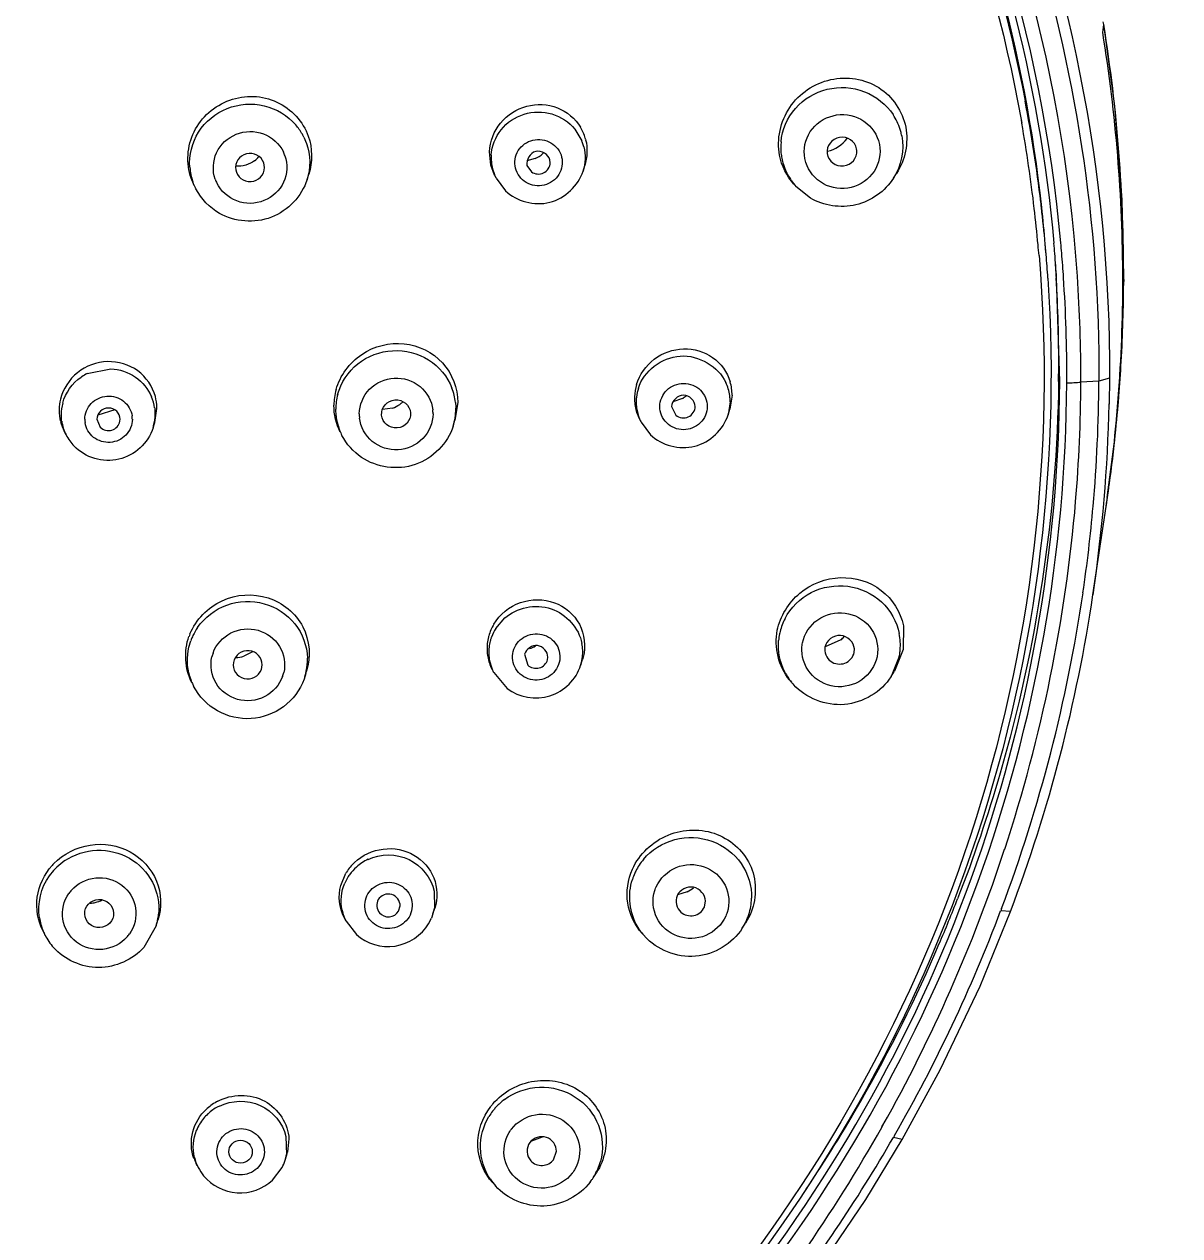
# Model space of a CAD drawing. Header units: millimetres. Extents: x 0 to 460316, y -63250 to 103204.
# Drawn here: x 202975.32 to 203015.03, y 47748.83 to 47790.45 of the extents above; entities that cross this region are included whole.
import ezdxf

# ---------------------------------------------------------------- set-up
doc = ezdxf.new("R2010")
doc.units = ezdxf.units.MM
doc.header["$LTSCALE"] = 25
doc.styles.get("Standard").update_dxf_attribs({"font": 'Gulim.ttf'})
doc.dimstyles.get("Standard").update_dxf_attribs({"dimtxt": 0.18, "dimasz": 0.18, "dimexe": 0.18, "dimexo": 0.0625, "dimgap": 0.09, "dimtad": 0, "dimtih": 1, "dimtoh": 1, "dimdec": 4, "dimzin": 0, "dimdsep": 46, "dimtxsty": 'Standard', "dimcen": 0.09, "dimadec": 0, "dimazin": 0, "dimtfac": 1, "dimtdec": 4, "dimtofl": 0, "dimtmove": 0, "dimatfit": 3, "dimfxl": 1, "dimtolj": 1, "dimtzin": 0, "dimarcsym": 0})

# ---------------------------------------------------------------- blocks, each defined once
blk = doc.blocks.new('*D412')
at = {"color": 0, "linetype": 'Continuous', "lineweight": -2}
for p, q in [((202799.077, 48022.438), (203241.221, 48022.438)), ((202826.617, 46698.824), (203241.221, 46698.824))]:
    blk.add_line(p, q, dxfattribs=at)
at = {"linetype": 'Continuous', "lineweight": -2}
blk.add_line((203241.041, 47997.438), (203241.041, 46723.824), dxfattribs=at)
at = {"linetype": 'Continuous'}
for points in [[(203236.874, 47997.438), (203245.208, 47997.438), (203241.041, 48022.438)], [(203236.874, 46723.824), (203245.208, 46723.824), (203241.041, 46698.824)]]:
    blk.add_solid(points, dxfattribs=at)
at = {"layer": 'Defpoints', "color": 0, "linetype": 'Continuous'}
for p in [(202799.015, 48022.438), (202826.554, 46698.824), (203241.041, 46698.824)]:
    blk.add_point(p, dxfattribs=at)
at = {"linetype": 'Continuous', "lineweight": 20, "insert": (203220.935, 47360.631), "char_height": 38, "attachment_point": 5, "rotation": 90}
blk.add_mtext('\\A1;2000-2200', dxfattribs=at)

msp = doc.modelspace()

# ---------------------------------------------------------------- linework, layer by layer
at = {"color": 7, "linetype": 'Continuous', "lineweight": 20}
for p, q in [((203012.421, 47790.434), (203012.401, 47790.531)), ((203012.421, 47790.435), (203012.405, 47790.532)), ((203012.384, 47790.162), (203012.421, 47790.434)), ((203012.421, 47790.434), (203012.422, 47790.449)), ((203009.579, 47787.182), (203009.593, 47787.049)), ((203009.579, 47787.182), (203009.602, 47787.051)), ((202994.248, 47786.845), (202994.489, 47786.438)), ((202984.937, 47786.566), (202985.019, 47786.353)), ((202991.356, 47785.605), (202991.311, 47786.071)), ((203003.932, 47786.116), (203003.926, 47786.168)), ((202983.579, 47785.522), (202983.555, 47785.687)), ((202991.483, 47785.267), (202991.356, 47785.605)), ((202992.887, 47785.833), (202992.592, 47785.755)), ((202992.601, 47785.6), (202992.753, 47785.378)), ((202993.4, 47785.689), (202993.389, 47785.789)), ((202994.526, 47785.404), (202994.587, 47785.596)), ((202981.167, 47784.907), (202981.059, 47785.158)), ((202985.044, 47785.111), (202985.104, 47785.299)), ((202991.54, 47785.156), (202991.481, 47785.286)), ((202991.54, 47785.156), (202991.863, 47784.725)), ((203005.195, 47785.158), (203005.302, 47785.325)), ((202981.147, 47784.967), (202981.126, 47785.04)), ((202981.208, 47784.827), (202981.147, 47784.967)), ((202981.225, 47784.794), (202981.208, 47784.827)), ((203002.339, 47784.477), (203001.842, 47784.88)), ((203010.439, 47782.542), (203010.409, 47782.897)), ((203010.909, 47778.171), (203010.8, 47781.735)), ((203013.104, 47781.648), (203013.085, 47781.486)), ((203013.112, 47781.677), (203013.104, 47781.648)), ((202977.488, 47778.448), (202978.3, 47778.614)), ((203011.151, 47778.126), (203011.146, 47778.189)), ((203011.151, 47778.126), (203011.151, 47778.189)), ((203012.253, 47778.188), (203011.635, 47778.152)), ((203012.253, 47778.188), (203011.635, 47778.152)), ((203012.618, 47778.292), (203012.255, 47778.189)), ((203012.618, 47778.292), (203012.606, 47777.403)), ((202999.648, 47777.711), (202999.572, 47777.226)), ((202978.438, 47777.198), (202977.856, 47777.018)), ((202979.807, 47777.272), (202979.814, 47777.047)), ((202979.807, 47776.767), (202979.883, 47777.247)), ((202986.04, 47777), (202986.034, 47777.228)), ((202987.977, 47777.259), (202987.634, 47777.213)), ((202990.222, 47777.454), (202990.126, 47776.843)), ((202990.142, 47777.458), (202990.154, 47777.305)), ((202990.154, 47777.305), (202990.148, 47777.23)), ((202997.571, 47777.317), (202997.713, 47777.017)), ((202997.94, 47777.595), (202997.616, 47777.48)), ((202999.58, 47777.483), (202999.508, 47777.026)), ((202999.508, 47777.026), (202999.572, 47777.226)), ((202976.611, 47776.819), (202976.604, 47777.044)), ((202977.822, 47776.878), (202977.938, 47776.605)), ((202978.612, 47776.809), (202978.619, 47776.878)), ((202990.063, 47776.643), (202990.126, 47776.843)), ((202996.522, 47776.778), (202996.845, 47776.347)), ((202976.764, 47776.339), (202976.698, 47776.468)), ((202979.75, 47776.587), (202979.807, 47776.767)), ((203012.54, 47774.195), (203012.812, 47776.292)), ((203012.05, 47770.848), (203012.501, 47773.88)), ((203012.511, 47773.944), (203012.547, 47774.194)), ((202991.526, 47769.694), (202991.837, 47770.056)), ((203005.533, 47769.787), (203005.531, 47768.968)), ((203003.383, 47769.304), (203002.852, 47769.065)), ((202980.982, 47769.048), (202981.053, 47769.266)), ((202983.169, 47768.891), (202982.876, 47768.74)), ((203003.844, 47768.868), (203003.852, 47768.994)), ((203005.531, 47768.968), (203005.228, 47768.221)), ((202992.52, 47768.81), (202992.629, 47768.435)), ((202993.306, 47768.62), (202993.318, 47768.709)), ((202994.444, 47768.423), (202994.507, 47768.621)), ((202994.468, 47768.504), (202994.444, 47768.423)), ((202994.532, 47768.706), (202994.507, 47768.621)), ((203005.393, 47768.733), (203005.114, 47768.043)), ((202983.474, 47768.287), (202983.5, 47768.439)), ((202984.965, 47768.026), (202985.027, 47768.221)), ((202984.988, 47768.1), (202984.965, 47768.026)), ((202985.006, 47768.174), (202984.988, 47768.1)), ((202991.458, 47768.175), (202991.919, 47767.628)), ((203005.114, 47768.043), (203005.228, 47768.221)), ((202984.965, 47768.026), (202984.94, 47767.954)), ((202976.189, 47761.198), (202976.338, 47761.375)), ((202986.2, 47760.863), (202986.379, 47761.289)), ((202989.407, 47760.673), (202989.418, 47760.085)), ((202998.11, 47760.646), (202997.778, 47760.537)), ((202988.189, 47759.982), (202988.242, 47760.16)), ((202998.696, 47760.119), (202998.738, 47760.331)), ((202986.383, 47759.639), (202986.318, 47759.766)), ((202989.219, 47759.552), (202989.318, 47759.743)), ((202989.369, 47759.887), (202989.317, 47759.746)), ((202989.369, 47759.887), (202989.431, 47760.082)), ((203000.267, 47759.858), (203000.113, 47759.573)), ((203008.903, 47760.07), (203008.878, 47759.991)), ((203008.908, 47760.068), (203008.879, 47759.991)), ((203009.216, 47759.968), (203008.879, 47759.991)), ((202979.858, 47759.479), (202979.436, 47758.739)), ((202979.858, 47759.479), (202979.919, 47759.671)), ((202986.383, 47759.639), (202986.742, 47759.175)), ((203000.142, 47759.66), (202999.999, 47759.395)), ((202999.999, 47759.395), (203000.113, 47759.573)), ((202976.039, 47759.162), (202975.971, 47759.296)), ((202984.319, 47752.241), (202984.337, 47751.62)), ((202993.122, 47752.222), (202992.756, 47752.082)), ((203004.798, 47752.572), (203004.831, 47752.625)), ((203004.801, 47752.571), (203004.831, 47752.625)), ((203005.229, 47752.279), (203005.192, 47752.21)), ((203005.231, 47752.278), (203005.192, 47752.21)), ((202984.421, 47752.162), (202984.374, 47751.705)), ((203005.497, 47752.134), (203005.192, 47752.21)), ((202984.288, 47751.425), (202984.349, 47751.617)), ((202993.514, 47751.445), (202993.614, 47751.732)), ((202981.273, 47751.232), (202981.232, 47751.313)), ((202983.855, 47750.74), (202984.184, 47751.174)), ((202994.875, 47750.82), (202994.989, 47750.998)), ((202994.903, 47750.865), (202994.875, 47750.82))]:
    msp.add_line(p, q, dxfattribs=at)
for points in [[(203013.112, 47781.678), (203013.056, 47784.417), (203012.806, 47787.632), (203012.422, 47790.449)], [(203004.678, 47786.451), (203004.691, 47786.406), (203004.703, 47786.361), (203004.713, 47786.316)], [(203002.183, 47785.701), (203002.17, 47785.745), (203002.158, 47785.791), (203002.149, 47785.836)], [(203012.812, 47776.292), (203013.041, 47779.196), (203013.112, 47781.677)], [(203002.05, 47769.062), (203002.055, 47769.109), (203002.061, 47769.155), (203002.07, 47769.201)], [(203004.649, 47768.86), (203004.644, 47768.813), (203004.638, 47768.767), (203004.629, 47768.721)], [(202996.99, 47760.687), (202997.005, 47760.731), (202997.022, 47760.775), (202997.04, 47760.818)], [(202999.48, 47759.94), (202999.465, 47759.896), (202999.448, 47759.852), (202999.429, 47759.809)], [(203005.497, 47752.134), (203006.803, 47754.53), (203008.169, 47757.405), (203009.216, 47759.967)], [(202991.988, 47752.378), (202992.013, 47752.418), (202992.039, 47752.457), (202992.067, 47752.495)], [(203001.227, 47745.83), (203002.652, 47747.729), (203004.241, 47750.072), (203005.497, 47752.134)], [(202994.234, 47751.097), (202994.209, 47751.057), (202994.183, 47751.018), (202994.155, 47750.98)]]:
    msp.add_lwpolyline(points, dxfattribs=at)
for centre, radius, start, end in [((202959.758, 47781.607), 53.316, 0.074, 9.2331), ((202958.917, 47781.856), 54.188, 359.7799, 9.1078), ((202960.368, 47778.385), 50.243, 6.8022, 10.8232), ((203003.497, 47786.231), 2.019, 17.4463, 33.4653), ((202983.136, 47785.683), 2.005, 29.4529, 40.6826), ((202993.074, 47786.095), 1.591, 15.9374, 30.8205), ((203003.521, 47786.241), 1.993, 13.0706, 17.3791), ((202960.362, 47778.317), 50.009, 6.6653, 10.0573), ((202983.166, 47785.701), 1.97, 26.0355, 29.4364), ((202993.062, 47785.867), 1.537, 19.1915, 21.7884), ((202993.06, 47785.867), 1.539, 16.6001, 19.1924), ((202993.091, 47786.101), 1.573, 13.9979, 15.9175), ((203003.321, 47786.224), 2, 174.7355, 187.8991), ((203003.526, 47786.242), 1.988, 10.9124, 13.0714), ((202983.143, 47785.532), 1.211, 19.3505, 26.0313), ((202992.912, 47785.856), 1.541, 176.3552, 193.9363), ((202992.505, 47786.674), 0.923, 294.4825, 313.4757), ((202992.514, 47786.663), 0.909, 313.5473, 316.6758), ((202993.066, 47785.868), 1.532, 13.9985, 16.601), ((203003.296, 47786.221), 1.974, 187.9144, 190.9088), ((202982.977, 47785.69), 1.968, 184.5533, 199.3148), ((202982.687, 47786.492), 0.919, 307.0392, 319.9394), ((203003.314, 47786.225), 1.993, 190.9156, 197.3794), ((203003.338, 47786.235), 2.019, 197.4463, 213.4653), ((202983.03, 47785.527), 1.211, 199.3505, 206.0313), ((202992.903, 47785.856), 1.532, 193.9985, 196.601), ((202992.909, 47785.857), 1.538, 196.5997, 201.7872), ((203003.333, 47786.233), 2.014, 213.4793, 215.2559), ((203003.352, 47786.247), 2.037, 215.2666, 222.1524), ((202960.35, 47778.383), 50.262, 6.5932, 6.8022), ((202960.344, 47778.315), 50.027, 5.2219, 6.6654), ((202960.352, 47778.383), 50.259, 5.1516, 6.5932), ((202960.363, 47778.74), 50.219, 4.7472, 6.1921), ((202960.355, 47778.316), 50.016, 4.8097, 5.2218), ((202960.367, 47778.384), 50.244, 4.7472, 5.1515), ((202960.314, 47778.395), 50.596, 4.7348, 5.1415), ((202960.319, 47778.35), 50.833, 4.7743, 5.1803), ((202960.354, 47778.386), 50.257, 3.8167, 4.7397), ((202960.316, 47778.395), 50.594, 3.7853, 4.7348), ((202960.278, 47778.844), 50.595, 3.2761, 4.0685), ((202960.32, 47778.35), 50.832, 3.8372, 4.7743), ((202958.539, 47778.213), 53.097, 359.9346, 3.8621), ((202960.384, 47778.849), 50.488, 359.7403, 3.2772), ((202960.415, 47778.355), 50.736, 359.8123, 3.8383), ((202960.186, 47781.65), 52.889, 355.3667, 359.7359), ((202959.735, 47781.87), 53.37, 356.77, 359.7624), ((202960.289, 47781.626), 52.786, 359.7612, 0.0543), ((203009.5, 47781.925), 3.612, 351.7369, 353.0231), ((202960.116, 47781.85), 52.988, 355.477, 356.7679), ((202978.207, 47776.981), 1.633, 116.1333, 123.5429), ((202960.513, 47778.85), 50.359, 359.2341, 359.7383), ((202978.202, 47776.99), 1.623, 123.5567, 124.6778), ((202997.931, 47777.6), 1.637, 163.1979, 178.4234), ((202998.035, 47777.486), 1.545, 7.6214, 25.166), ((202998.06, 47777.717), 1.588, 359.7537, 16.488), ((203009.762, 47808.697), 30.602, 272.5992, 273.5099), ((202960.326, 47778.428), 51.928, 354.9892, 359.7355), ((202978.282, 47777.049), 1.541, 8.3004, 22.8995), ((202978.289, 47777.254), 1.595, 0.9509, 14.8911), ((202988.027, 47777.347), 2.06, 164.5124, 179.6657), ((202988.001, 47777.218), 1.973, 164.9521, 179.6903), ((202988.185, 47777.235), 1.97, 6.5001, 21.2544), ((202997.882, 47777.604), 1.588, 179.7549, 196.3889), ((202997.876, 47777.604), 1.582, 178.497, 179.7323), ((202997.89, 47777.475), 1.537, 173.9988, 175.3603), ((202997.902, 47777.474), 1.549, 162.1198, 173.9875), ((202997.472, 47778.395), 0.927, 300.3533, 309.9444), ((202998.049, 47777.49), 1.531, 2.3385, 7.543), ((202960.269, 47781.838), 52.835, 355.156, 355.4765), ((202978.141, 47777.188), 1.616, 166.5312, 178.7985), ((202978.111, 47777.19), 1.586, 178.8324, 179.738), ((202978.107, 47777.19), 1.582, 179.7384, 180.4525), ((202978.138, 47777.037), 1.543, 165.1019, 179.6933), ((202978.302, 47777.255), 1.581, 359.7387, 0.9354), ((202987.68, 47778.144), 0.933, 288.5766, 305.8451), ((202987.687, 47778.133), 0.921, 305.8974, 308.2566), ((202987.684, 47778.136), 0.925, 308.2579, 314.9777), ((202988.17, 47777.068), 1.202, 359.7393, 6.4531), ((202988.179, 47777.24), 1.976, 342.4237, 359.6724), ((202997.875, 47777.476), 1.522, 175.3548, 179.7263), ((202997.884, 47777.477), 1.531, 179.7373, 187.5419), ((202997.896, 47777.48), 1.543, 187.6064, 202.5265), ((202998.052, 47777.49), 1.528, 359.7344, 2.3408), ((202960.303, 47778.541), 52.316, 351.5446, 358.7544), ((202960.077, 47781.658), 52.998, 353.5382, 355.3675), ((202960.447, 47781.823), 52.656, 353.6327, 355.1566), ((202978.119, 47777.19), 1.594, 180.4672, 193.861), ((202978.109, 47777.189), 1.585, 193.9186, 207.0878), ((202978.141, 47777.043), 1.546, 188.3357, 207.0578), ((202978.181, 47776.875), 0.775, 179.744, 188.2504), ((202978.264, 47776.882), 0.775, 359.744, 8.2504), ((202978.28, 47777.054), 1.543, 345.1019, 359.6933), ((202987.997, 47777.223), 1.97, 186.5001, 201.2544), ((202988.04, 47777.057), 1.202, 179.7393, 186.4531), ((202997.853, 47777.598), 1.559, 196.4703, 207.0942), ((202997.887, 47777.476), 1.534, 202.5275, 207.0999), ((202978.284, 47777.053), 1.539, 342.3873, 345.0858), ((202987.997, 47777.224), 1.97, 201.28, 207.1091), ((202978.188, 47777.07), 1.601, 207.171, 224.0578), ((202960.803, 47781.783), 52.298, 351.6565, 353.6331), ((202960.066, 47781.659), 53.008, 351.5611, 353.5382), ((202960.207, 47778.438), 52.046, 351.6887, 354.9895), ((202961.053, 47781.747), 52.045, 351.2892, 351.6552), ((202959.788, 47778.529), 52.474, 339.4024, 351.6568), ((202959.875, 47778.632), 52.752, 339.2841, 351.5151), ((202982.941, 47768.583), 2.014, 145.5723, 154.468), ((202992.889, 47768.983), 1.664, 149.1388, 164.1906), ((203003.267, 47769.099), 2.028, 152.5286, 165.8961), ((202982.921, 47768.724), 2.056, 157.6446, 160.1836), ((202982.906, 47768.599), 1.976, 157.0624, 160.183), ((202982.925, 47768.591), 1.997, 154.4739, 157.064), ((202992.832, 47769.001), 1.604, 165.5052, 181.8373), ((202992.833, 47769.001), 1.606, 164.2661, 165.4978), ((202992.824, 47768.874), 1.535, 161.4543, 165.4919), ((202992.841, 47768.869), 1.552, 160.0963, 161.4598), ((202992.858, 47768.862), 1.571, 148.0291, 160.0781), ((203003.236, 47769.108), 1.996, 168.5785, 175.0343), ((203003.226, 47769.11), 1.986, 165.927, 168.5753), ((203002.683, 47770.155), 1.103, 309.4399, 318.0891), ((203003.433, 47769.127), 1.999, 355.0843, 11.206), ((202992.79, 47769.003), 1.563, 181.9401, 198.643), ((202992.83, 47768.875), 1.541, 173.3415, 190.9207), ((202992.829, 47768.873), 1.54, 165.4995, 173.2757), ((202992.419, 47769.898), 0.935, 286.5504, 300.6861), ((202992.976, 47768.888), 1.541, 353.3415, 10.9207), ((203003.438, 47769.128), 1.995, 350.7296, 355.036), ((202982.955, 47768.437), 1.214, 160.1861, 166.8541), ((202982.604, 47769.631), 0.932, 269.2497, 286.9581), ((202983.087, 47768.621), 1.97, 348.3124, 1.6395), ((202992.777, 47769.001), 1.55, 198.7202, 207.1046), ((202992.825, 47768.876), 1.536, 190.9967, 202.1825), ((202992.977, 47768.889), 1.539, 345.4996, 348.0936), ((202992.979, 47768.889), 1.538, 348.0902, 353.2785), ((203003.437, 47769.128), 1.996, 348.5785, 350.7316), ((202982.898, 47768.606), 1.969, 196.5365, 203.0931), ((202983.06, 47768.452), 1.214, 340.1861, 346.8541), ((202983.103, 47768.618), 1.954, 346.8609, 348.2983), ((202992.831, 47768.878), 1.542, 202.1802, 207.1032), ((203003.267, 47769.128), 2.031, 207.4585, 218.9418), ((202982.909, 47768.611), 1.98, 203.0903, 207.0932), ((203003.183, 47769.207), 2.023, 219.3575, 222.1568), ((203003.274, 47769.133), 2.04, 218.9366, 222.1367), ((202957.852, 47779.016), 53.884, 330.6742, 341.7107), ((202977.87, 47760.13), 2.129, 135.7816, 138.1961), ((202977.846, 47760.027), 2.029, 136.1546, 138.1972), ((202977.86, 47760.013), 2.049, 133.6644, 136.1542), ((202977.878, 47759.994), 2.075, 123.8704, 133.6542), ((202987.842, 47760.411), 1.706, 133.0356, 147.8639), ((202987.81, 47760.304), 1.605, 131.9066, 144.5895), ((202987.827, 47760.281), 1.633, 114.8854, 131.8149), ((202998.179, 47760.435), 2.06, 139.9178, 153.4573), ((202987.778, 47760.327), 1.565, 149.1333, 156.8251), ((202987.792, 47760.445), 1.646, 147.9358, 149.1343), ((202987.775, 47760.329), 1.561, 145.9467, 149.1305), ((202987.789, 47760.32), 1.579, 144.6159, 145.9504), ((202998.143, 47760.455), 2.018, 155.8094, 162.2184), ((202998.136, 47760.458), 2.011, 153.4954, 155.8083), ((202977.877, 47759.874), 1.247, 138.1967, 144.7458), ((202997.601, 47761.638), 1.115, 297.1578, 310.1883), ((202977.558, 47761.198), 0.94, 271.9649, 282.8999), ((202977.557, 47761.199), 0.941, 282.9435, 298.1659), ((202998.309, 47760.482), 2.009, 342.2569, 358.3276), ((202959.511, 47779.061), 51.392, 336.8599, 338.7192), ((202977.792, 47760.058), 1.969, 189.0234, 202.7408), ((202977.987, 47760.074), 1.964, 348.2368, 354.1451), ((202987.76, 47760.343), 1.547, 192.2021, 207.073), ((202987.889, 47760.356), 1.553, 342.4141, 349.9581), ((202998.299, 47760.487), 2.02, 335.811, 337.9469), ((202998.303, 47760.486), 2.016, 337.9444, 342.2209), ((202959.122, 47778.801), 53.192, 330.0916, 339.291), ((202977.792, 47760.059), 1.97, 202.7585, 207.1128), ((202977.976, 47760.076), 1.975, 342.3921, 348.2364), ((202998.156, 47760.484), 2.037, 210.7736, 222.1457), ((202977.852, 47760.092), 2.037, 207.17, 221.7541), ((202977.925, 47759.921), 1.247, 318.1967, 324.7458), ((202959.299, 47779.158), 51.626, 330.1394, 336.8543), ((202993.084, 47751.83), 2.1, 126.804, 137.2653), ((202982.742, 47751.944), 1.694, 131.88, 132.9992), ((202982.779, 47751.901), 1.75, 117.2575, 131.8193), ((202982.748, 47751.816), 1.637, 116.0169, 130.9133), ((202993.048, 47751.863), 2.052, 142.5019, 148.8403), ((202993.112, 47751.92), 2.216, 139.2871, 142.4981), ((202993.042, 47751.868), 2.044, 140.747, 142.5027), ((202993.061, 47751.852), 2.069, 137.275, 140.7441), ((202958.978, 47779.344), 51.997, 326.2221, 330.137), ((202982.711, 47751.857), 1.581, 140.6133, 157.8917), ((202982.724, 47751.845), 1.6, 132.9973, 140.5772), ((202982.719, 47751.851), 1.592, 130.9617, 132.9979), ((202957.335, 47779.314), 54.481, 325.1879, 330.6022), ((202958.515, 47779.164), 53.899, 322.024, 329.9959), ((202982.59, 47752.008), 1.525, 200.1824, 207.1125), ((202982.677, 47751.88), 1.545, 193.3448, 207.0867), ((202982.772, 47751.906), 1.591, 332.5713, 342.374), ((202982.816, 47751.892), 1.545, 342.3958, 349.877), ((202982.849, 47752.094), 1.575, 342.3834, 345.695), ((202982.72, 47751.905), 1.594, 207.163, 219.506), ((202993.168, 47751.914), 2.027, 328.8514, 344.83), ((202993.033, 47751.909), 2.038, 213.4069, 222.1524), ((202993.145, 47751.929), 2.055, 322.5044, 324.6159), ((202993.147, 47751.927), 2.052, 324.615, 327.3427)]:
    msp.add_arc(centre, radius, start, end, dxfattribs=at)
for centre, major_axis, ratio, start_param, end_param in [((203003.423, 47786.074), (0.509, 0.054), 0.966154, 0.081809, 6.258035), ((203002.642, 47787.209), (1.193, 0.127), 0.966154, -1.435316, -0.74006), ((202983.084, 47785.529), (0.495, 0.051), 0.97127, 0.228193, 6.164399), ((202983.005, 47768.445), (0.497, 0.025), 0.971737, -0.06592, 5.896518)]:
    msp.add_ellipse(centre, major_axis=major_axis, ratio=ratio, start_param=start_param, end_param=end_param, dxfattribs=at)
for centre, major_axis, ratio in [((202988.102, 47777.062), (0.497, 0.038), 0.971036), ((202977.899, 47759.899), (0.497, 0.019), 0.97335), ((202982.758, 47751.718), (0.404, 0.005), 0.973911)]:
    msp.add_ellipse(centre, major_axis=major_axis, ratio=ratio, dxfattribs=at)
for points, knots in [([(202957.835, 47831.858), (202964.977, 47831.86), (202979.357, 47829.107), (202997.603, 47817.238), (203009.829, 47799.416), (203012.65, 47785.262), (203012.618, 47778.292)], [0, 0, 0, 0, 0.253221, 0.504354, 0.752934, 1, 1, 1, 1]), ([(202976.789, 47828.099), (202981.937, 47826.242), (202991.702, 47820.977), (203003.243, 47809.131), (203010.62, 47794.425), (203012.279, 47783.57), (203012.255, 47778.189)], [0, 0, 0, 0, 0.252546, 0.502927, 0.751703, 1, 1, 1, 1]), ([(203011.515, 47781.789), (203011.019, 47789.13), (203006.765, 47803.849), (202996.705, 47815.393), (202990.765, 47819.87)], [0, 0, 0, 0, 0.497266, 1, 1, 1, 1]), ([(203010.944, 47782.94), (203010.302, 47790.02), (203005.929, 47804.12), (202996.153, 47815.158), (202990.421, 47819.46)], [0, 0, 0, 0, 0.497976, 1, 1, 1, 1]), ([(202989.965, 47818.804), (202995.031, 47814.998), (203003.814, 47805.475), (203008.464, 47793.37), (203009.579, 47787.182)], [0, 0, 0, 0, 0.501964, 1, 1, 1, 1]), ([(203010.289, 47784.157), (203009.711, 47789.486), (203006.807, 47800.054), (203000.714, 47809.157), (202997.057, 47813.115)], [0, 0, 0, 0, 0.498679, 1, 1, 1, 1]), ([(202997.12, 47813.171), (203000.954, 47809.066), (203007.312, 47799.562), (203010.206, 47788.494), (203010.706, 47782.929)], [0, 0, 0, 0, 0.501343, 1, 1, 1, 1]), ([(203000.624, 47808.494), (203001.757, 47806.966), (203005.927, 47800.647), (203008.654, 47793.38), (203009.717, 47787.819)], [0, 0, 0, 0, 0.251533, 1, 1, 1, 1]), ([(203001.28, 47785.948), (203001.174, 47786.497), (203001.447, 47787.735), (203002.977, 47788.759), (203004.805, 47788.491), (203005.512, 47787.452), (203005.616, 47786.913)], [0, 0, 0, 0, 0.250731, 0.505038, 0.754407, 1, 1, 1, 1]), ([(202981.059, 47785.158), (202980.882, 47785.662), (202980.964, 47786.876), (202982.309, 47788.043), (202984.09, 47787.997), (202984.911, 47787.102), (202985.087, 47786.6)], [0, 0, 0, 0, 0.248304, 0.501086, 0.752799, 1, 1, 1, 1]), ([(203001.33, 47786.408), (203001.368, 47786.824), (203001.731, 47787.657), (203002.89, 47788.342), (203004.235, 47788.263), (203004.949, 47787.695), (203005.181, 47787.344)], [0, 0, 0, 0, 0.247239, 0.498378, 0.750731, 1, 1, 1, 1]), ([(202981.015, 47785.534), (202980.982, 47785.949), (202981.203, 47786.831), (202982.25, 47787.681), (202983.597, 47787.784), (202984.381, 47787.311), (202984.657, 47786.991)], [0, 0, 0, 0, 0.246621, 0.497038, 0.749709, 1, 1, 1, 1]), ([(202991.311, 47786.071), (202991.328, 47786.423), (202991.608, 47787.135), (202992.557, 47787.741), (202993.68, 47787.695), (202994.263, 47787.207), (202994.44, 47786.91)], [0, 0, 0, 0, 0.250419, 0.503442, 0.753826, 1, 1, 1, 1]), ([(202991.374, 47785.954), (202991.394, 47786.265), (202991.641, 47786.895), (202992.475, 47787.451), (202993.48, 47787.462), (202994.048, 47787.089), (202994.248, 47786.845)], [0, 0, 0, 0, 0.246988, 0.49777, 0.750179, 1, 1, 1, 1]), ([(203002.149, 47785.836), (203002.089, 47786.144), (203002.229, 47786.841), (203003.093, 47787.428), (203004.13, 47787.301), (203004.584, 47786.753), (203004.678, 47786.451)], [0, 0, 0, 0, 0.246996, 0.498465, 0.751375, 1, 1, 1, 1]), ([(202981.888, 47785.126), (202981.787, 47785.413), (202981.821, 47786.099), (202982.569, 47786.783), (202983.582, 47786.801), (202984.096, 47786.34), (202984.231, 47786.063)], [0, 0, 0, 0, 0.246627, 0.497195, 0.750395, 1, 1, 1, 1]), ([(202992.205, 47785.504), (202992.156, 47785.702), (202992.229, 47786.159), (202992.788, 47786.548), (202993.463, 47786.455), (202993.743, 47786.084), (202993.792, 47785.886)], [0, 0, 0, 0, 0.246988, 0.498513, 0.751505, 1, 1, 1, 1]), ([(202984.285, 47785.933), (202984.386, 47785.646), (202984.352, 47784.96), (202983.604, 47784.276), (202982.591, 47784.258), (202982.077, 47784.719), (202981.942, 47784.996)], [0, 0, 0, 0, 0.246627, 0.497195, 0.750395, 1, 1, 1, 1]), ([(202993.389, 47785.789), (202993.343, 47785.972), (202992.854, 47786.276), (202992.556, 47785.782), (202992.601, 47785.6)], [0, 0, 0, 0, 0.501947, 1, 1, 1, 1]), ([(203004.713, 47786.316), (203004.772, 47786.007), (203004.632, 47785.311), (203003.768, 47784.723), (203002.731, 47784.851), (203002.277, 47785.399), (203002.183, 47785.701)], [0, 0, 0, 0, 0.246996, 0.498465, 0.751375, 1, 1, 1, 1]), ([(202993.792, 47785.886), (202993.841, 47785.689), (202993.768, 47785.231), (202993.209, 47784.842), (202992.534, 47784.935), (202992.254, 47785.306), (202992.205, 47785.504)], [0, 0, 0, 0, 0.246988, 0.498513, 0.751505, 1, 1, 1, 1]), ([(202992.753, 47785.378), (202992.866, 47785.295), (202993.209, 47785.259), (202993.395, 47785.55), (202993.399, 47785.689)], [0, 0, 0, 0, 0.50343, 1, 1, 1, 1]), ([(202985.044, 47785.111), (202984.864, 47784.545), (202983.922, 47783.534), (202982.551, 47783.656), (202982.033, 47783.951)], [0, 0, 0, 0, 0.498814, 1, 1, 1, 1]), ([(202991.863, 47784.725), (202992.243, 47784.365), (202993.458, 47784.029), (202994.368, 47784.906), (202994.526, 47785.404)], [0, 0, 0, 0, 0.500592, 1, 1, 1, 1]), ([(203005.195, 47785.158), (203004.911, 47784.715), (203003.955, 47784.03), (203002.795, 47784.211), (203002.339, 47784.477)], [0, 0, 0, 0, 0.499409, 1, 1, 1, 1]), ([(203010.195, 47782.51), (203010.756, 47775.845), (203009.13, 47762.082), (202998.799, 47744.079), (202982.272, 47731.278), (202968.731, 47727.488), (202961.897, 47726.918)], [0, 0, 0, 0, 0.246878, 0.495594, 0.746891, 1, 1, 1, 1]), ([(203010.5, 47781.731), (203010.942, 47775.094), (203009.119, 47761.442), (202998.663, 47743.659), (202982.159, 47731.04), (202968.697, 47727.303), (202961.904, 47726.738)], [0, 0, 0, 0, 0.246916, 0.495675, 0.74696, 1, 1, 1, 1]), ([(202986.042, 47777.898), (202986.175, 47778.378), (202986.824, 47779.265), (202988.386, 47779.654), (202989.838, 47778.957), (202990.225, 47777.94), (202990.222, 47777.454)], [0, 0, 0, 0, 0.252218, 0.505836, 0.754356, 1, 1, 1, 1]), ([(202996.363, 47778.073), (202996.466, 47778.412), (202996.907, 47779.037), (202997.967, 47779.411), (202999.044, 47779.108), (202999.485, 47778.497), (202999.583, 47778.168)], [0, 0, 0, 0, 0.252818, 0.506556, 0.755252, 1, 1, 1, 1]), ([(202979.83, 47777.664), (202979.738, 47778.008), (202979.292, 47778.654), (202978.176, 47778.98), (202977.082, 47778.582), (202976.653, 47777.917), (202976.569, 47777.565)], [0, 0, 0, 0, 0.246082, 0.496463, 0.749648, 1, 1, 1, 1]), ([(202986.095, 47777.731), (202986.205, 47778.136), (202986.709, 47778.898), (202987.975, 47779.369), (202989.285, 47779.041), (202989.869, 47778.339), (202990.021, 47777.949)], [0, 0, 0, 0, 0.248302, 0.500289, 0.752056, 1, 1, 1, 1]), ([(202996.428, 47777.949), (202996.613, 47778.524), (202997.837, 47779.495), (202999.177, 47778.69), (202999.434, 47778.144)], [0, 0, 0, 0, 0.500234, 1, 1, 1, 1]), ([(202978.3, 47778.614), (202978.596, 47778.599), (202979.19, 47778.405), (202979.587, 47777.919), (202979.701, 47777.649)], [0, 0, 0, 0, 0.503525, 1, 1, 1, 1]), ([(202986.838, 47777.062), (202986.84, 47777.368), (202987.104, 47778.005), (202988.032, 47778.413), (202988.999, 47778.11), (202989.33, 47777.506), (202989.364, 47777.203)], [0, 0, 0, 0, 0.247849, 0.500274, 0.752442, 1, 1, 1, 1]), ([(202997.164, 47777.317), (202997.165, 47777.521), (202997.349, 47777.947), (202997.983, 47778.195), (202998.618, 47777.948), (202998.798, 47777.52), (202998.797, 47777.317)], [0, 0, 0, 0, 0.248057, 0.500795, 0.752739, 1, 1, 1, 1]), ([(202999.225, 47745.925), (203002.912, 47750.428), (203008.804, 47760.712), (203010.883, 47772.39), (203010.909, 47778.171)], [0, 0, 0, 0, 0.501689, 1, 1, 1, 1]), ([(202999.415, 47745.738), (203003.119, 47750.26), (203009.036, 47760.59), (203011.124, 47772.319), (203011.15, 47778.125)], [0, 0, 0, 0, 0.501682, 1, 1, 1, 1]), ([(203010.868, 47778.177), (203010.807, 47773.644), (203009.897, 47767.559), (203007.951, 47761.825), (203007.399, 47760.409)], [0, 0, 0, 0, 0.749013, 1, 1, 1, 1]), ([(203009.015, 47762.107), (203010.287, 47765.968), (203011.39, 47771.356), (203011.629, 47776.786), (203011.635, 47778.152)], [0, 0, 0, 0, 0.748413, 1, 1, 1, 1]), ([(202977.406, 47776.878), (202977.407, 47777.074), (202977.574, 47777.48), (202978.162, 47777.747), (202978.782, 47777.565), (202979.004, 47777.186), (202979.032, 47776.993)], [0, 0, 0, 0, 0.247789, 0.500125, 0.752346, 1, 1, 1, 1]), ([(202998.382, 47777.317), (202998.383, 47777.504), (202997.978, 47777.915), (202997.572, 47777.505), (202997.571, 47777.317)], [0, 0, 0, 0, 0.498719, 1, 1, 1, 1]), ([(202978.619, 47776.878), (202978.619, 47776.978), (202978.531, 47777.186), (202978.222, 47777.306), (202977.913, 47777.186), (202977.823, 47776.978), (202977.822, 47776.878)], [0, 0, 0, 0, 0.247231, 0.499177, 0.75193, 1, 1, 1, 1]), ([(202998.797, 47777.317), (202998.796, 47777.113), (202998.612, 47776.686), (202997.978, 47776.438), (202997.343, 47776.686), (202997.163, 47777.113), (202997.164, 47777.317)], [0, 0, 0, 0, 0.248057, 0.500795, 0.752739, 1, 1, 1, 1]), ([(202997.713, 47777.017), (202997.825, 47776.924), (202998.182, 47776.869), (202998.381, 47777.174), (202998.382, 47777.317)], [0, 0, 0, 0, 0.503908, 1, 1, 1, 1]), ([(202979.04, 47776.878), (202979.039, 47776.683), (202978.872, 47776.277), (202978.284, 47776.01), (202977.664, 47776.191), (202977.442, 47776.571), (202977.414, 47776.764)], [0, 0, 0, 0, 0.247789, 0.500125, 0.752346, 1, 1, 1, 1]), ([(202977.938, 47776.605), (202978.035, 47776.509), (202978.36, 47776.424), (202978.586, 47776.676), (202978.612, 47776.809)], [0, 0, 0, 0, 0.502444, 1, 1, 1, 1]), ([(202989.372, 47777.062), (202989.37, 47776.757), (202989.106, 47776.12), (202988.179, 47775.712), (202987.212, 47776.014), (202986.88, 47776.619), (202986.846, 47776.922)], [0, 0, 0, 0, 0.247849, 0.500274, 0.752442, 1, 1, 1, 1]), ([(202996.845, 47776.347), (202997.225, 47775.987), (202998.44, 47775.651), (202999.35, 47776.528), (202999.508, 47777.026)], [0, 0, 0, 0, 0.500592, 1, 1, 1, 1]), ([(202979.75, 47776.587), (202979.667, 47776.325), (202979.355, 47775.836), (202978.59, 47775.438), (202977.727, 47775.46), (202977.23, 47775.759), (202977.038, 47775.957)], [0, 0, 0, 0, 0.249389, 0.49962, 0.750117, 1, 1, 1, 1]), ([(202990.063, 47776.643), (202989.876, 47776.055), (202988.864, 47775.008), (202987.43, 47775.221), (202986.916, 47775.568)], [0, 0, 0, 0, 0.498925, 1, 1, 1, 1]), ([(203001.202, 47769.629), (203001.301, 47770.116), (203001.87, 47771.043), (203003.354, 47771.606), (203004.872, 47771.161), (203005.439, 47770.256), (203005.533, 47769.787)], [0, 0, 0, 0, 0.253023, 0.508045, 0.756425, 1, 1, 1, 1]), ([(203001.467, 47770.035), (203001.662, 47770.409), (203002.312, 47771.049), (203003.642, 47771.272), (203004.866, 47770.714), (203005.313, 47769.924), (203005.395, 47769.515)], [0, 0, 0, 0, 0.249711, 0.5022, 0.753042, 1, 1, 1, 1]), ([(202981.019, 47769.506), (202981.22, 47769.994), (202982.04, 47770.836), (202983.752, 47770.947), (202985.094, 47769.868), (202985.182, 47768.71), (202985.027, 47768.221)], [0, 0, 0, 0, 0.253021, 0.5069, 0.754192, 1, 1, 1, 1]), ([(202981.279, 47769.722), (202981.519, 47770.071), (202982.246, 47770.628), (202983.596, 47770.676), (202984.73, 47769.946), (202985.044, 47769.094), (202985.056, 47768.678)], [0, 0, 0, 0, 0.250702, 0.503418, 0.753532, 1, 1, 1, 1]), ([(202991.46, 47769.836), (202991.661, 47770.173), (202992.325, 47770.714), (202993.578, 47770.718), (202994.538, 47769.912), (202994.627, 47769.073), (202994.532, 47768.706)], [0, 0, 0, 0, 0.254868, 0.507939, 0.754097, 1, 1, 1, 1]), ([(202991.837, 47770.056), (202992.246, 47770.408), (202993.52, 47770.69), (202994.387, 47769.701), (202994.489, 47769.18)], [0, 0, 0, 0, 0.504257, 1, 1, 1, 1]), ([(203002.07, 47769.201), (203002.132, 47769.511), (203002.527, 47770.104), (203003.544, 47770.342), (203004.466, 47769.85), (203004.676, 47769.172), (203004.649, 47768.86)], [0, 0, 0, 0, 0.249017, 0.502081, 0.75319, 1, 1, 1, 1]), ([(202981.812, 47768.848), (202981.917, 47769.138), (202982.378, 47769.653), (202983.386, 47769.748), (202984.205, 47769.151), (202984.312, 47768.472), (202984.243, 47768.176)], [0, 0, 0, 0, 0.249992, 0.503236, 0.753441, 1, 1, 1, 1]), ([(202992.125, 47768.905), (202992.176, 47769.104), (202992.459, 47769.473), (202993.133, 47769.568), (202993.692, 47769.178), (202993.76, 47768.72), (202993.709, 47768.523)], [0, 0, 0, 0, 0.249572, 0.502892, 0.753336, 1, 1, 1, 1]), ([(203003.852, 47768.994), (203003.838, 47769.215), (203003.387, 47769.667), (203002.884, 47769.275), (203002.84, 47769.056)], [0, 0, 0, 0, 0.498204, 1, 1, 1, 1]), ([(202993.709, 47768.523), (202993.657, 47768.325), (202993.375, 47767.955), (202992.701, 47767.86), (202992.142, 47768.251), (202992.074, 47768.709), (202992.125, 47768.905)], [0, 0, 0, 0, 0.249572, 0.502892, 0.753336, 1, 1, 1, 1]), ([(202993.318, 47768.709), (202993.32, 47768.886), (202992.987, 47769.277), (202992.565, 47768.983), (202992.52, 47768.81)], [0, 0, 0, 0, 0.497387, 1, 1, 1, 1]), ([(203004.629, 47768.721), (203004.567, 47768.411), (203004.172, 47767.818), (203003.155, 47767.58), (203002.234, 47768.072), (203002.023, 47768.75), (203002.05, 47769.062)], [0, 0, 0, 0, 0.249017, 0.502081, 0.75319, 1, 1, 1, 1]), ([(202984.203, 47768.041), (202984.098, 47767.751), (202983.637, 47767.236), (202982.629, 47767.141), (202981.81, 47767.738), (202981.703, 47768.417), (202981.772, 47768.713)], [0, 0, 0, 0, 0.249992, 0.503236, 0.753441, 1, 1, 1, 1]), ([(202992.629, 47768.435), (202992.727, 47768.342), (202993.042, 47768.257), (202993.273, 47768.491), (202993.306, 47768.62)], [0, 0, 0, 0, 0.502139, 1, 1, 1, 1]), ([(203003.037, 47768.565), (203003.171, 47768.469), (203003.555, 47768.412), (203003.812, 47768.71), (203003.844, 47768.868)], [0, 0, 0, 0, 0.503291, 1, 1, 1, 1]), ([(202991.919, 47767.628), (202992.316, 47767.329), (202993.469, 47767.113), (202994.295, 47767.951), (202994.444, 47768.423)], [0, 0, 0, 0, 0.500721, 1, 1, 1, 1]), ([(203005.114, 47768.043), (203004.777, 47767.517), (203003.533, 47766.752), (203002.18, 47767.302), (203001.761, 47767.765)], [0, 0, 0, 0, 0.500003, 1, 1, 1, 1]), ([(202984.94, 47767.952), (202984.807, 47767.582), (202984.303, 47766.906), (202983.129, 47766.482), (202981.91, 47766.752), (202981.325, 47767.359), (202981.146, 47767.709)], [0, 0, 0, 0, 0.249387, 0.50008, 0.750715, 1, 1, 1, 1]), ([(202996.226, 47761.426), (202996.458, 47761.941), (202997.367, 47762.804), (202999.192, 47762.842), (203000.535, 47761.59), (203000.49, 47760.355), (203000.267, 47759.858)], [0, 0, 0, 0, 0.255408, 0.509213, 0.753851, 1, 1, 1, 1]), ([(202976.344, 47761.614), (202976.67, 47761.949), (202977.566, 47762.41), (202979.024, 47762.167), (202980.024, 47761.086), (202980.055, 47760.099), (202979.919, 47759.671)], [0, 0, 0, 0, 0.255245, 0.508608, 0.754998, 1, 1, 1, 1]), ([(202996.603, 47761.761), (202996.876, 47762.085), (202997.649, 47762.572), (202998.996, 47762.513), (203000.071, 47761.706), (203000.329, 47760.839), (203000.317, 47760.424)], [0, 0, 0, 0, 0.251303, 0.503977, 0.753666, 1, 1, 1, 1]), ([(202976.721, 47761.717), (202977.041, 47761.932), (202977.817, 47762.183), (202978.989, 47761.896), (202979.828, 47761.038), (202979.979, 47760.247), (202979.94, 47759.873)], [0, 0, 0, 0, 0.252596, 0.504847, 0.753699, 1, 1, 1, 1]), ([(202986.677, 47761.658), (202986.942, 47761.906), (202987.645, 47762.234), (202988.764, 47762.021), (202989.52, 47761.174), (202989.537, 47760.413), (202989.431, 47760.082)], [0, 0, 0, 0, 0.256331, 0.508887, 0.754368, 1, 1, 1, 1]), ([(202987.139, 47761.762), (202987.565, 47761.96), (202988.64, 47761.975), (202989.31, 47761.123), (202989.407, 47760.673)], [0, 0, 0, 0, 0.504642, 1, 1, 1, 1]), ([(202975.971, 47759.296), (202975.791, 47759.646), (202975.647, 47760.486), (202976.016, 47761.25), (202976.283, 47761.549)], [0, 0, 0, 0, 0.495362, 1, 1, 1, 1]), ([(202996.561, 47759.212), (202996.302, 47759.498), (202995.941, 47760.247), (202996.065, 47761.067), (202996.226, 47761.426)], [0, 0, 0, 0, 0.49579, 1, 1, 1, 1]), ([(202997.04, 47760.818), (202997.171, 47761.108), (202997.684, 47761.602), (202998.728, 47761.624), (202999.523, 47760.944), (202999.575, 47760.238), (202999.48, 47759.94)], [0, 0, 0, 0, 0.250514, 0.503758, 0.753462, 1, 1, 1, 1]), ([(202976.947, 47760.705), (202977.154, 47760.937), (202977.77, 47761.248), (202978.747, 47760.977), (202979.282, 47760.115), (202979.119, 47759.45), (202978.943, 47759.201)], [0, 0, 0, 0, 0.252376, 0.504874, 0.752766, 1, 1, 1, 1]), ([(202987.136, 47760.575), (202987.242, 47760.753), (202987.616, 47761.03), (202988.291, 47760.943), (202988.719, 47760.411), (202988.652, 47759.954), (202988.547, 47759.78)], [0, 0, 0, 0, 0.251417, 0.50446, 0.753051, 1, 1, 1, 1]), ([(202978.855, 47759.09), (202978.647, 47758.858), (202978.031, 47758.547), (202977.055, 47758.818), (202976.52, 47759.68), (202976.683, 47760.345), (202976.858, 47760.594)], [0, 0, 0, 0, 0.252376, 0.504874, 0.752766, 1, 1, 1, 1]), ([(202988.547, 47759.78), (202988.441, 47759.602), (202988.068, 47759.325), (202987.393, 47759.413), (202986.965, 47759.944), (202987.032, 47760.401), (202987.136, 47760.575)], [0, 0, 0, 0, 0.251417, 0.50446, 0.753051, 1, 1, 1, 1]), ([(202988.242, 47760.16), (202988.251, 47760.323), (202987.989, 47760.694), (202987.574, 47760.52), (202987.488, 47760.377)], [0, 0, 0, 0, 0.495578, 1, 1, 1, 1]), ([(202999.429, 47759.809), (202999.299, 47759.518), (202998.785, 47759.025), (202997.741, 47759.003), (202996.946, 47759.683), (202996.894, 47760.389), (202996.99, 47760.687)], [0, 0, 0, 0, 0.250514, 0.503758, 0.753462, 1, 1, 1, 1]), ([(202998.738, 47760.331), (202998.731, 47760.539), (202998.356, 47760.982), (202997.846, 47760.707), (202997.759, 47760.514)], [0, 0, 0, 0, 0.496816, 1, 1, 1, 1]), ([(202987.531, 47759.923), (202987.613, 47759.831), (202987.88, 47759.722), (202988.125, 47759.877), (202988.189, 47759.982)], [0, 0, 0, 0, 0.499982, 1, 1, 1, 1]), ([(202997.888, 47759.947), (202998.005, 47759.847), (202998.351, 47759.752), (202998.633, 47759.979), (202998.696, 47760.119)], [0, 0, 0, 0, 0.501681, 1, 1, 1, 1]), ([(202986.742, 47759.175), (202987.086, 47758.868), (202988.103, 47758.555), (202988.982, 47759.157), (202989.219, 47759.552)], [0, 0, 0, 0, 0.500226, 1, 1, 1, 1]), ([(202999.999, 47759.395), (202999.662, 47758.87), (202998.418, 47758.105), (202997.065, 47758.654), (202996.646, 47759.117)], [0, 0, 0, 0, 0.500003, 1, 1, 1, 1]), ([(202979.436, 47758.739), (202979.058, 47758.317), (202977.885, 47757.778), (202976.709, 47758.313), (202976.332, 47758.735)], [0, 0, 0, 0, 0.500321, 1, 1, 1, 1]), ([(202991.432, 47753.366), (202991.786, 47753.777), (202992.822, 47754.345), (202994.516, 47753.994), (202995.51, 47752.574), (202995.27, 47751.436), (202994.989, 47750.998)], [0, 0, 0, 0, 0.257355, 0.509701, 0.752981, 1, 1, 1, 1]), ([(202991.826, 47753.512), (202992.167, 47753.767), (202993.028, 47754.07), (202994.327, 47753.715), (202995.188, 47752.685), (202995.233, 47751.784), (202995.125, 47751.384)], [0, 0, 0, 0, 0.252711, 0.505042, 0.753576, 1, 1, 1, 1]), ([(202981.977, 47753.457), (202982.454, 47753.703), (202983.706, 47753.746), (202984.397, 47752.674), (202984.421, 47752.162)], [0, 0, 0, 0, 0.511421, 1, 1, 1, 1]), ([(202982.03, 47753.287), (202982.451, 47753.493), (202983.526, 47753.527), (202984.213, 47752.69), (202984.319, 47752.241)], [0, 0, 0, 0, 0.50454, 1, 1, 1, 1]), ([(202991.428, 47750.645), (202991.12, 47750.986), (202990.729, 47751.933), (202991.066, 47752.895), (202991.353, 47753.27)], [0, 0, 0, 0, 0.49392, 1, 1, 1, 1]), ([(202991.332, 47750.787), (202991.128, 47751.096), (202990.889, 47751.848), (202991.1, 47752.607), (202991.292, 47752.924)], [0, 0, 0, 0, 0.499549, 1, 1, 1, 1]), ([(202992.067, 47752.495), (202992.262, 47752.749), (202992.873, 47753.115), (202993.897, 47752.908), (202994.513, 47752.062), (202994.396, 47751.365), (202994.234, 47751.097)], [0, 0, 0, 0, 0.251976, 0.504755, 0.753038, 1, 1, 1, 1]), ([(202983.324, 47751.142), (202983.172, 47751.001), (202982.739, 47750.834), (202982.111, 47751.1), (202981.852, 47751.733), (202982.048, 47752.15), (202982.197, 47752.289)], [0, 0, 0, 0, 0.252819, 0.50465, 0.751815, 1, 1, 1, 1]), ([(202982.197, 47752.289), (202982.349, 47752.431), (202982.782, 47752.597), (202983.41, 47752.331), (202983.669, 47751.699), (202983.473, 47751.282), (202983.324, 47751.142)], [0, 0, 0, 0, 0.252819, 0.50465, 0.751815, 1, 1, 1, 1]), ([(202994.155, 47750.98), (202993.96, 47750.726), (202993.349, 47750.36), (202992.325, 47750.567), (202991.709, 47751.413), (202991.825, 47752.11), (202991.988, 47752.378)], [0, 0, 0, 0, 0.251976, 0.504755, 0.753038, 1, 1, 1, 1]), ([(202993.614, 47751.732), (202993.618, 47751.928), (202993.316, 47752.36), (202992.817, 47752.198), (202992.696, 47752.039)], [0, 0, 0, 0, 0.495537, 1, 1, 1, 1]), ([(202992.732, 47751.405), (202992.831, 47751.302), (202993.135, 47751.178), (202993.427, 47751.331), (202993.514, 47751.445)], [0, 0, 0, 0, 0.499922, 1, 1, 1, 1]), ([(202981.49, 47750.89), (202981.763, 47750.559), (202982.628, 47750.11), (202983.54, 47750.447), (202983.855, 47750.74)], [0, 0, 0, 0, 0.499657, 1, 1, 1, 1]), ([(202994.774, 47750.676), (202994.41, 47750.201), (202993.192, 47749.555), (202991.924, 47750.098), (202991.522, 47750.541)], [0, 0, 0, 0, 0.500188, 1, 1, 1, 1])]:
    msp.add_open_spline(points, degree=3, knots=knots, dxfattribs=at)
for points in [[(203005.616, 47786.913), (203005.718, 47786.383), (203005.593, 47785.779), (203005.302, 47785.325)], [(202985.026, 47786.354), (202985.163, 47785.963), (202985.169, 47785.506), (202985.044, 47785.111)], [(202985.087, 47786.6), (202985.231, 47786.191), (202985.235, 47785.713), (202985.104, 47785.299)], [(202994.617, 47786.481), (202994.689, 47786.195), (202994.676, 47785.878), (202994.587, 47785.596)], [(203005.478, 47786.618), (203005.572, 47786.131), (203005.462, 47785.575), (203005.195, 47785.158)], [(202994.553, 47786.239), (202994.62, 47785.969), (202994.61, 47785.669), (202994.526, 47785.404)], [(203001.775, 47784.954), (203001.527, 47785.228), (203001.35, 47785.584), (203001.28, 47785.948)], [(202983.24, 47785.759), (202983.063, 47785.625), (202982.819, 47785.556), (202982.598, 47785.578)], [(202982.033, 47783.951), (202981.695, 47784.144), (202981.402, 47784.447), (202981.225, 47784.794)], [(202976.647, 47777.434), (202976.741, 47777.785), (202976.979, 47778.118), (202977.278, 47778.325)], [(202986.186, 47776.439), (202986.042, 47776.72), (202985.966, 47777.044), (202985.967, 47777.359)], [(202986.916, 47775.568), (202986.636, 47775.758), (202986.397, 47776.026), (202986.244, 47776.326)], [(202981.083, 47767.832), (202980.841, 47768.305), (202980.807, 47768.922), (202980.986, 47769.421)], [(203001.619, 47767.925), (203001.249, 47768.377), (203001.086, 47769.056), (203001.202, 47769.629)], [(202981.011, 47768.046), (202980.916, 47768.366), (202980.906, 47768.723), (202980.982, 47769.048)], [(203001.464, 47768.191), (203001.294, 47768.52), (203001.216, 47768.912), (203001.248, 47769.281)], [(203002.84, 47769.056), (203002.805, 47768.883), (203002.894, 47768.668), (203003.037, 47768.565)], [(202975.848, 47759.75), (202975.77, 47760.24), (202975.902, 47760.793), (202976.189, 47761.198)], [(202996.406, 47759.442), (202996.127, 47759.912), (202996.054, 47760.551), (202996.221, 47761.071)], [(202986.318, 47759.766), (202986.15, 47760.093), (202986.107, 47760.507), (202986.2, 47760.863)], [(202986.249, 47760.016), (202986.183, 47760.319), (202986.217, 47760.658), (202986.339, 47760.943)], [(202987.488, 47760.377), (202987.411, 47760.247), (202987.431, 47760.037), (202987.531, 47759.923)], [(202997.759, 47760.514), (202997.68, 47760.337), (202997.741, 47760.074), (202997.888, 47759.947)], [(202981.117, 47752.404), (202981.195, 47752.698), (202981.366, 47752.976), (202981.587, 47753.183)], [(202981.158, 47751.482), (202981.052, 47751.771), (202981.038, 47752.107), (202981.117, 47752.404)], [(202981.174, 47751.524), (202981.103, 47751.826), (202981.129, 47752.165), (202981.246, 47752.453)], [(202992.696, 47752.039), (202992.567, 47751.871), (202992.585, 47751.557), (202992.732, 47751.405)]]:
    msp.add_open_spline(points, degree=3, dxfattribs=at)

# ---------------------------------------------------------------- dimensions: what is measured, and where the dimension line sits
dim = msp.add_linear_dim(base=(203241.041, 46698.824), p1=(202799.015, 48022.438), p2=(202826.554, 46698.824), angle=90, text='2000-2200', dimstyle='Standard', override={"dimtxt": 38, "dimasz": 25, "dimgap": 0.625, "dimtad": 1, "dimtih": 0, "dimtoh": 0, "dimdec": 0, "dimzin": 0, "dimcen": 0.105236, "dimclrd": 256, "dimclrt": 256, "dimadec": 0, "dimazin": 0, "dimtp": 0, "dimtm": 0, "dimtdec": 0, "dimtzin": 0}, dxfattribs=at)
dim.commit()
dim.dimension.update_dxf_attribs({"geometry": '*D412', "text_midpoint": (203220.935, 47360.631)})

doc.saveas('drawing.dxf')
